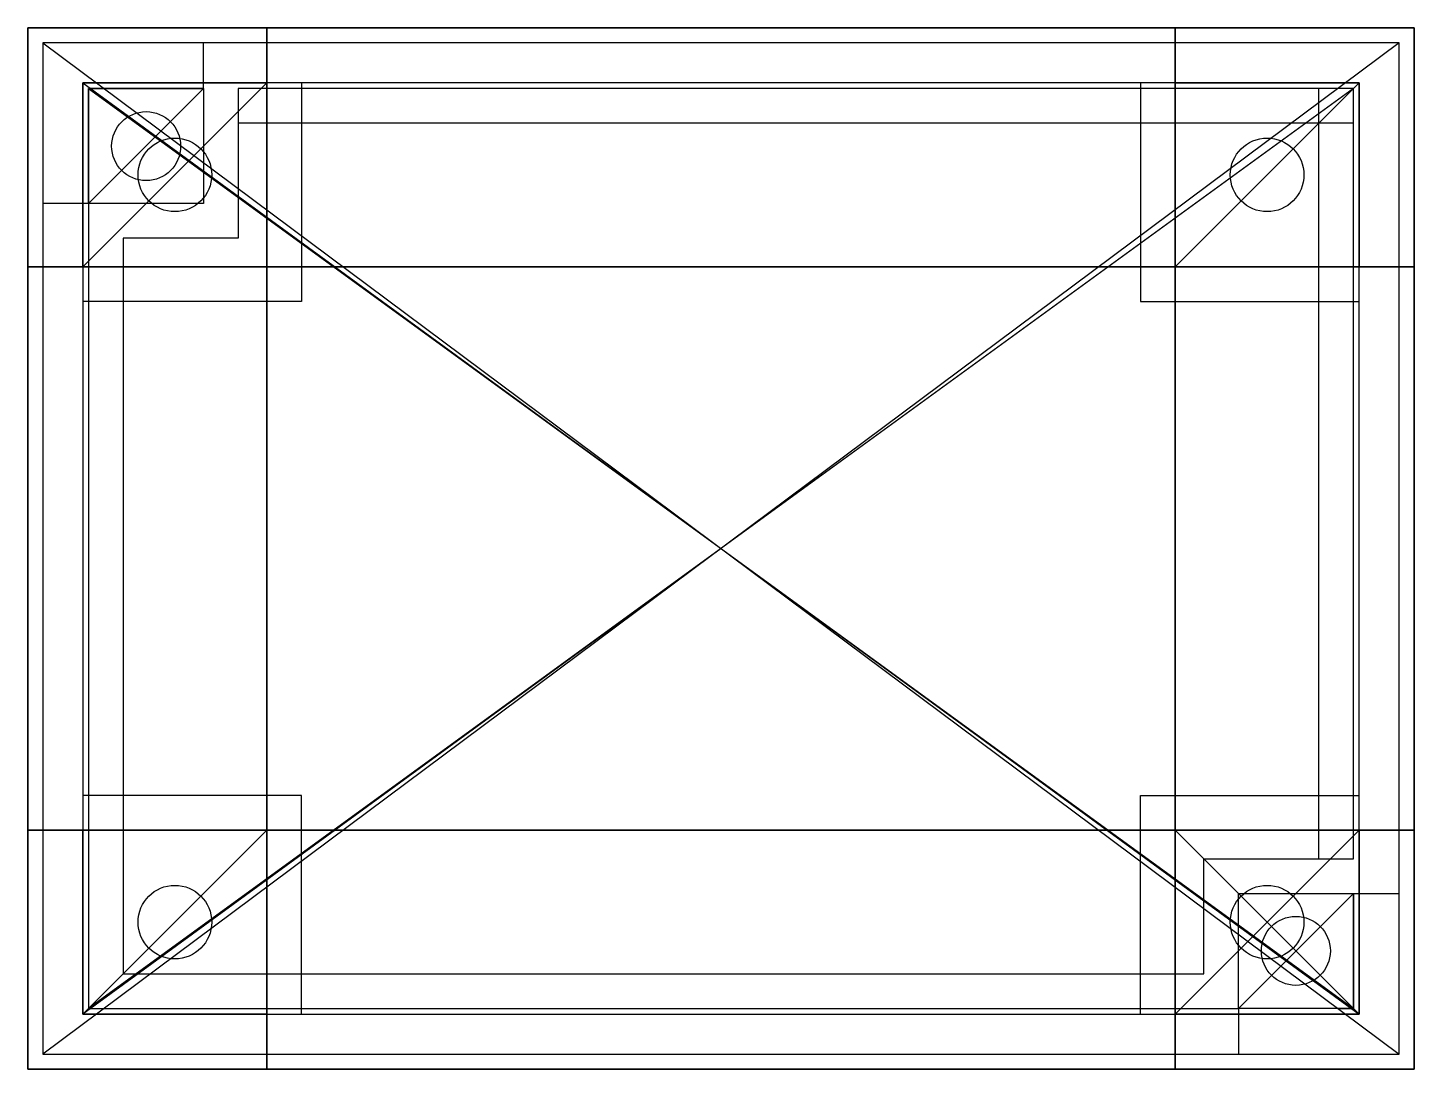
# Model space of a CAD drawing. Header units: centimetres. Extents: x -3.02 to 3.02, y -2.27 to 2.27.
import ezdxf

# ---------------------------------------------------------------- set-up
doc = ezdxf.new("R2010")
doc.units = ezdxf.units.CM
doc.header["$MEASUREMENT"] = 0
for name, color, linetype in [('Wandtemperatur Sensor Gehäuse v7_Sketch1', 7, 'Continuous'), ('Wandtemperatur Sensor Gehäuse v7_Sketch3', 7, 'Continuous'), ('Wandtemperatur Sensor Gehäuse v7_Sketch4', 7, 'Continuous'), ('Wandtemperatur Sensor Gehäuse v7_Sketch5', 7, 'Continuous'), ('Wandtemperatur Sensor Gehäuse v7_Sketch6', 7, 'Continuous'), ('Wandtemperatur Sensor Gehäuse v7_Sketch7', 7, 'Continuous'), ('Wandtemperatur Sensor Gehäuse v7_Sketch8', 7, 'Continuous'), ('Wandtemperatur Sensor Gehäuse v7_Sketch9', 7, 'Continuous')]:
    doc.layers.add(name, color=color, linetype=linetype)

msp = doc.modelspace()

# ---------------------------------------------------------------- linework, layer by layer
at = {"layer": 'Wandtemperatur Sensor Gehäuse v7_Sketch1'}
for p, q in [((2.95, 2.2), (-2.95, 2.2)), ((-2.95, 2.2), (2.95, -2.2)), ((2.95, 2.2), (-2.95, -2.2)), ((-2.95, 2.2), (-2.95, -2.2)), ((-2.25, 2), (-2.25, 2.2)), ((2.95, -2.2), (2.95, 2.2)), ((2.75, 2), (-2.75, -2)), ((-2.75, 2), (2.75, -2)), ((-2.75, 2), (-2.25, 2)), ((-2.75, 1.5), (-2.75, 2)), ((-2.75, 2), (-2.75, 1.5)), ((-2.25, 2), (-2.75, 1.5)), ((-2.25, 2), (-2.75, 2)), ((-2.25, 2), (-2.25, 1.5)), ((-2.1, 2), (-2.1, 1.35)), ((2.75, 2), (-2.1, 2)), ((2.6, -1.35), (2.6, 2)), ((2.75, -1.35), (2.75, 2)), ((2.75, 1.85), (-2.1, 1.85)), ((-2.75, 1.5), (-2.95, 1.5)), ((-2.75, 1.5), (-2.75, -2)), ((-2.25, 1.5), (-2.75, 1.5)), ((-2.6, 1.35), (-2.6, -1.85)), ((-2.1, 1.35), (-2.6, 1.35)), ((2.1, -1.35), (2.75, -1.35)), ((2.1, -1.85), (2.1, -1.35)), ((2.75, -1.5), (2.25, -2)), ((2.25, -2), (2.25, -1.5)), ((2.25, -1.5), (2.75, -1.5)), ((2.75, -1.5), (2.75, -2)), ((2.75, -1.5), (2.95, -1.5)), ((2.75, -2), (2.75, -1.5)), ((-2.6, -1.85), (2.1, -1.85)), ((-2.75, -2), (2.25, -2)), ((2.75, -2), (2.25, -2)), ((2.25, -2), (2.25, -2.2)), ((2.75, -2), (2.25, -2)), ((2.6818, -2), (2.75, -2)), ((-2.95, -2.2), (2.95, -2.2))]:
    msp.add_line(p, q, dxfattribs=at)
for centre in [(-2.5, 1.75), (2.5, -1.75)]:
    msp.add_circle(centre, 0.15, dxfattribs=at)
msp.add_point((0, 0), dxfattribs=at)
msp.add_point((0, 0), dxfattribs=at)
msp.add_point((0, 0), dxfattribs=at)
at = {"layer": 'Wandtemperatur Sensor Gehäuse v7_Sketch3'}
for p, q in [((3.015, 2.265), (-3.015, 2.265)), ((-3.015, 2.265), (-3.015, -2.265)), ((-1.975, 2.025), (-1.975, 2.265)), ((1.975, 2.025), (1.975, 2.265)), ((3.015, -2.265), (3.015, 2.265)), ((2.775, 2.025), (-2.775, 2.025)), ((-2.775, 2.025), (-2.775, -2.025)), ((-2.775, 1.225), (-2.775, 2.025)), ((-2.775, 2.025), (-1.975, 2.025)), ((-2.775, 2.025), (2.775, -2.025)), ((-1.975, 2.025), (-2.775, 1.225)), ((-1.975, 2.025), (-1.975, 1.225)), ((-1.825, 2.025), (-1.825, 1.075)), ((1.825, 2.025), (1.825, 1.075)), ((2.775, 2.025), (1.975, 2.025)), ((1.975, 2.025), (1.975, 1.225)), ((2.775, 2.025), (1.975, 1.225)), ((2.775, -2.025), (2.775, 2.025)), ((2.775, 1.225), (2.775, 2.025)), ((-2.775, 1.225), (-3.015, 1.225)), ((-1.975, 1.225), (-2.775, 1.225)), ((1.975, 1.225), (2.775, 1.225)), ((2.775, 1.225), (3.015, 1.225)), ((-1.825, 1.075), (-2.775, 1.075)), ((1.825, 1.075), (2.775, 1.075)), ((0, 0), (-2.775, -2.025)), ((-1.825, -1.075), (-2.775, -1.075)), ((-1.825, -2.025), (-1.825, -1.075)), ((1.825, -2.025), (1.825, -1.075)), ((1.825, -1.075), (2.775, -1.075)), ((-2.775, -1.225), (-3.015, -1.225)), ((-1.975, -1.225), (-2.775, -1.225)), ((-1.975, -1.225), (-2.775, -2.025)), ((-2.775, -1.225), (-2.775, -2.025)), ((-1.975, -2.025), (-1.975, -1.225)), ((1.975, -2.025), (1.975, -1.225)), ((2.775, -1.225), (1.975, -2.025)), ((1.975, -1.225), (2.775, -1.225)), ((2.775, -1.225), (2.775, -2.025)), ((2.775, -1.225), (3.015, -1.225)), ((-2.775, -2.025), (2.775, -2.025)), ((-2.775, -2.025), (-1.975, -2.025)), ((-1.975, -2.025), (-1.975, -2.265)), ((2.775, -2.025), (1.975, -2.025)), ((1.975, -2.025), (1.975, -2.265)), ((-3.015, -2.265), (3.015, -2.265))]:
    msp.add_line(p, q, dxfattribs=at)
for centre in [(-2.375, 1.625), (2.375, 1.625), (-2.375, -1.625), (2.375, -1.625)]:
    msp.add_circle(centre, 0.16, dxfattribs=at)
msp.add_point((0, 0), dxfattribs=at)
msp.add_point((0, 0), dxfattribs=at)
at = {"layer": 'Wandtemperatur Sensor Gehäuse v7_Sketch4'}
for p, q in [((-1.975, 2.265, 1.7), (-1.975, 2.025, 1.7)), ((1.975, 2.265, 1.7), (-1.975, 2.265, 1.7)), ((1.975, 2.025, 1.7), (1.975, 2.265, 1.7)), ((-2.775, 2.025, 1.7), (-2.775, 1.225, 1.7)), ((-1.975, 2.025, 1.7), (-2.775, 2.025, 1.7)), ((-2.775, 2.025, 1.7), (-2.775, 1.225, 1.7)), ((-1.975, 2.025, 1.7), (-2.775, 2.025, 1.7)), ((-1.975, 1.225, 1.7), (-1.975, 2.025, 1.7)), ((2.775, 2.025, 1.7), (1.975, 2.025, 1.7)), ((1.975, 2.025, 1.7), (2.775, 2.025, 1.7)), ((1.975, 1.225, 1.7), (1.975, 2.025, 1.7)), ((2.775, 1.225, 1.7), (2.775, 2.025, 1.7)), ((2.775, 2.025, 1.7), (2.775, 1.225, 1.7)), ((-2.775, 1.225, 1.7), (-3.015, 1.225, 1.7)), ((-3.015, 1.225, 1.7), (-3.015, -1.225, 1.7)), ((-2.775, 1.225, 1.7), (-1.975, 1.225, 1.7)), ((2.775, 1.225, 1.7), (1.975, 1.225, 1.7)), ((3.015, 1.225, 1.7), (2.775, 1.225, 1.7)), ((3.015, -1.225, 1.7), (3.015, 1.225, 1.7)), ((-3.015, -1.225, 1.7), (-2.775, -1.225, 1.7)), ((-2.775, -1.225, 1.7), (-1.975, -1.225, 1.7)), ((-2.775, -1.225, 1.7), (-2.775, -2.025, 1.7)), ((-2.775, -2.025, 1.7), (-2.775, -1.225, 1.7)), ((-1.975, -1.225, 1.7), (-1.975, -2.025, 1.7)), ((2.775, -1.225, 1.7), (1.975, -1.225, 1.7)), ((1.975, -1.225, 1.7), (1.975, -2.025, 1.7)), ((2.775, -2.025, 1.7), (2.775, -1.225, 1.7)), ((2.775, -1.225, 1.7), (3.015, -1.225, 1.7)), ((2.775, -2.025, 1.7), (2.775, -1.225, 1.7)), ((-2.775, -2.025, 1.7), (-1.975, -2.025, 1.7)), ((-1.975, -2.025, 1.7), (-2.775, -2.025, 1.7)), ((-1.975, -2.025, 1.7), (-1.975, -2.265, 1.7)), ((1.975, -2.025, 1.7), (2.775, -2.025, 1.7)), ((1.975, -2.265, 1.7), (1.975, -2.025, 1.7)), ((1.975, -2.025, 1.7), (2.775, -2.025, 1.7)), ((-1.975, -2.265, 1.7), (1.975, -2.265, 1.7))]:
    msp.add_line(p, q, dxfattribs=at)
msp.add_point((0, 0, 1.7), dxfattribs=at)
at = {"layer": 'Wandtemperatur Sensor Gehäuse v7_Sketch5'}
for p, q in [((1.975, -2.025, 0.24), (1.975, -1.225, 0.24)), ((1.975, -1.225, 0.24), (1.975, -2.025, 0.24)), ((2.775, -1.225, 0.24), (1.975, -1.225, 0.24)), ((1.975, -1.225, 0.24), (2.775, -1.225, 0.24)), ((1.975, -1.225, 0.24), (2.775, -2.025, 0.24)), ((2.775, -2.025, 0.24), (2.775, -1.225, 0.24)), ((2.775, -1.225, 0.24), (2.775, -2.025, 0.24)), ((2.775, -2.025, 0.24), (1.975, -2.025, 0.24)), ((1.975, -2.025, 0.24), (2.775, -2.025, 0.24))]:
    msp.add_line(p, q, dxfattribs=at)
msp.add_circle((2.375, -1.625, 0.24), 0.16, dxfattribs=at)
msp.add_point((0, 0, 0.24), dxfattribs=at)
at = {"layer": 'Wandtemperatur Sensor Gehäuse v7_Sketch6'}
for p, q in [((1.975, 2.265, 1.7), (-1.975, 2.265, 1.7)), ((-1.975, -2.265, 1.7), (-1.975, 2.265, 1.7)), ((-1.975, 2.265, 1.7), (-1.975, 1.225, 1.7)), ((-1.975, 2.265, 1.7), (1.975, 2.265, 1.7)), ((1.975, 1.225, 1.7), (1.975, 2.265, 1.7)), ((1.975, 2.265, 1.7), (1.975, -2.265, 1.7)), ((-3.015, 1.225, 1.7), (-3.015, -1.225, 1.7)), ((-1.975, 1.225, 1.7), (-3.015, 1.225, 1.7)), ((-3.015, 1.225, 1.7), (3.015, 1.225, 1.7)), ((-3.015, -1.225, 1.7), (-3.015, 1.225, 1.7)), ((-1.975, 1.225, 1.7), (-1.975, -1.225, 1.7)), ((1.975, 1.225, 1.7), (-1.975, 1.225, 1.7)), ((3.015, 1.225, 1.7), (1.975, 1.225, 1.7)), ((1.975, -1.225, 1.7), (1.975, 1.225, 1.7)), ((3.015, -1.225, 1.7), (3.015, 1.225, 1.7)), ((3.015, 1.225, 1.7), (3.015, -1.225, 1.7)), ((-3.015, -1.225, 1.7), (-1.975, -1.225, 1.7)), ((3.015, -1.225, 1.7), (-3.015, -1.225, 1.7)), ((-1.975, -1.225, 1.7), (-1.975, -2.265, 1.7)), ((-1.975, -1.225, 1.7), (1.975, -1.225, 1.7)), ((1.975, -1.225, 1.7), (3.015, -1.225, 1.7)), ((1.975, -2.265, 1.7), (1.975, -1.225, 1.7)), ((1.975, -2.265, 1.7), (-1.975, -2.265, 1.7)), ((-1.975, -2.265, 1.7), (1.975, -2.265, 1.7))]:
    msp.add_line(p, q, dxfattribs=at)
msp.add_point((0, 0, 1.7), dxfattribs=at)
at = {"layer": 'Wandtemperatur Sensor Gehäuse v7_Sketch7'}
for p, q in [((3.015, 2.265, -0.3), (-3.015, 2.265, -0.3)), ((-3.015, 2.265, -0.3), (-3.015, 2.265, 0.3)), ((-3.015, 2.265, 0.3), (-1.975, 2.265, 0.3)), ((3.015, 2.265), (-3.015, 2.265)), ((-1.975, 2.265, 1.7), (1.975, 2.265, 1.7)), ((-1.975, 2.265, 0.3), (-1.975, 2.265, 1.7)), ((0, 2.265), (-0.6, 2.265, -0.0031)), ((0.6, 2.265, 0.0031), (-0.6, 2.265, -0.0031)), ((0, 2.265), (0, 2.265, 1.7)), ((0, 2.265), (0.6, 2.265, 0.0031)), ((1.975, 2.265, 1.7), (1.975, 2.265, 0.3)), ((1.975, 2.265, 0.3), (3.015, 2.265, 0.3)), ((3.015, 2.265, 0.3), (3.015, 2.265, -0.3))]:
    msp.add_line(p, q, dxfattribs=at)
at = {"layer": 'Wandtemperatur Sensor Gehäuse v7_Sketch7', "extrusion": (0, 1, 0)}
msp.add_arc((0, 0, 2.265), 0.6, 359.70411, 179.70411, dxfattribs=at)
at = {"layer": 'Wandtemperatur Sensor Gehäuse v7_Sketch7'}
msp.add_point((0, 2.265), dxfattribs=at)
at = {"layer": 'Wandtemperatur Sensor Gehäuse v7_Sketch8'}
for p, q in [((-3.015, -2.265, -0.3), (-3.015, 2.265, -0.3)), ((-3.015, 2.265, -0.3), (3.015, 2.265, -0.3)), ((3.015, 2.265, -0.3), (-3.015, 2.265, -0.3)), ((-3.015, 2.265, -0.3), (-3.015, -2.265, -0.3)), ((3.015, 2.265, -0.3), (3.015, -2.265, -0.3)), ((3.015, -2.265, -0.3), (3.015, 2.265, -0.3)), ((-2.775, 2.025, -0.3), (-2.775, -2.025, -0.3)), ((2.775, 2.025, -0.3), (-2.775, 2.025, -0.3)), ((2.775, -2.025, -0.3), (2.775, 2.025, -0.3)), ((-2.775, -2.025, -0.3), (2.775, -2.025, -0.3)), ((-3.015, -2.265, -0.3), (3.015, -2.265, -0.3)), ((3.015, -2.265, -0.3), (-3.015, -2.265, -0.3))]:
    msp.add_line(p, q, dxfattribs=at)
msp.add_point((0, 0, -0.3), dxfattribs=at)
at = {"layer": 'Wandtemperatur Sensor Gehäuse v7_Sketch9'}
for p, q in [((-3.015, 2.265, -0.3), (-3.015, 2.265, 0.3)), ((3.015, 2.265, -0.3), (-3.015, 2.265, -0.3)), ((-3.015, 2.265, 0.3), (-1.975, 2.265, 0.3)), ((-1.975, 2.265, 0.3), (-1.975, 2.265, 1.7)), ((-1.975, 2.265, 1.7), (1.975, 2.265, 1.7)), ((-0.6, 2.265, -0.0031), (0.6, 2.265, 0.0031)), ((-0.6, 2.265, -0.0031), (-0.5985, 2.265, -0.3)), ((0.6, 2.265, -0.3), (-0.5985, 2.265, -0.3)), ((0.6, 2.265, 0.0031), (0.6, 2.265, -0.3)), ((1.975, 2.265, 1.7), (1.975, 2.265, 0.3)), ((1.975, 2.265, 0.3), (3.015, 2.265, 0.3)), ((3.015, 2.265, 0.3), (3.015, 2.265, -0.3))]:
    msp.add_line(p, q, dxfattribs=at)
at = {"layer": 'Wandtemperatur Sensor Gehäuse v7_Sketch9', "extrusion": (0, 1, 0)}
msp.add_arc((0, 0, 2.265), 0.6, 359.70411, 179.7041, dxfattribs=at)
msp.add_arc((0, 0, 2.265), 0.6, 359.70411, 179.7041, dxfattribs=at)
at = {"layer": 'Wandtemperatur Sensor Gehäuse v7_Sketch9'}
msp.add_point((0, 2.265), dxfattribs=at)

doc.saveas('drawing.dxf')
